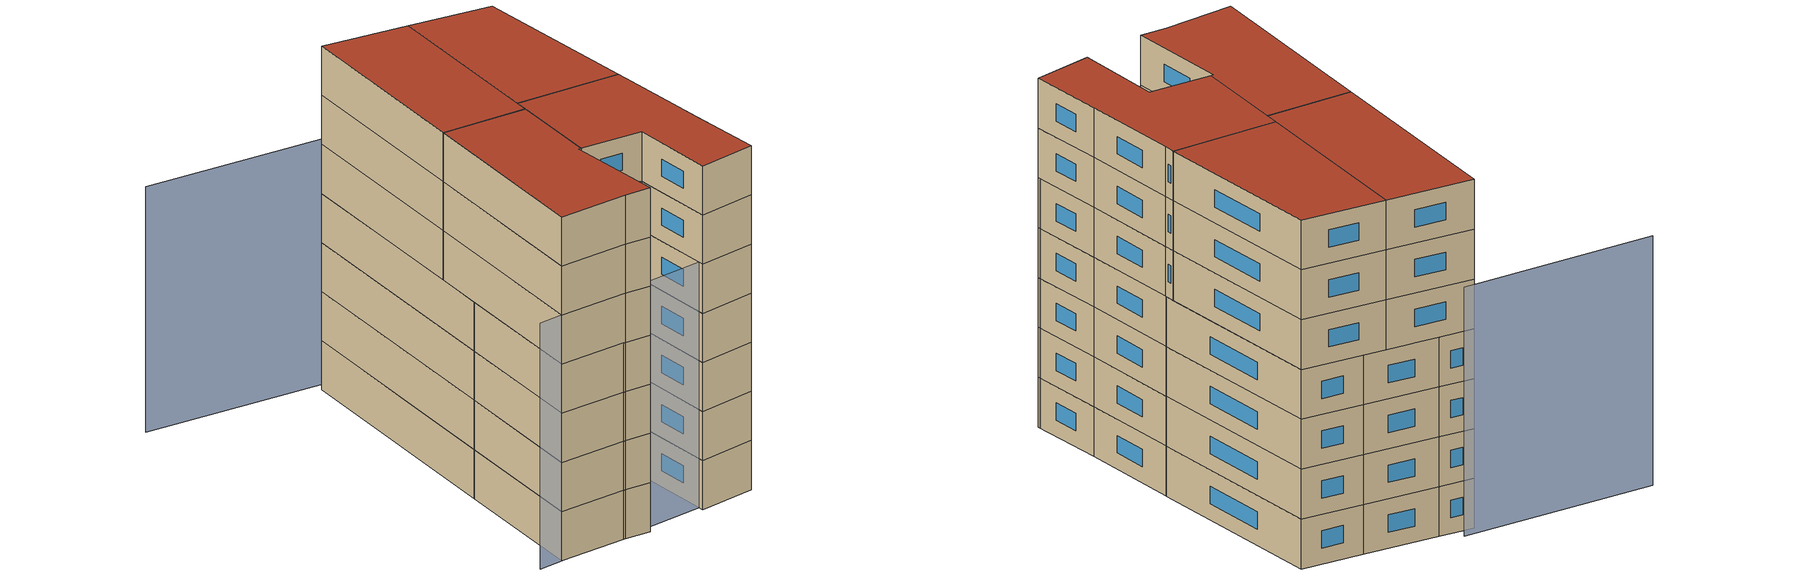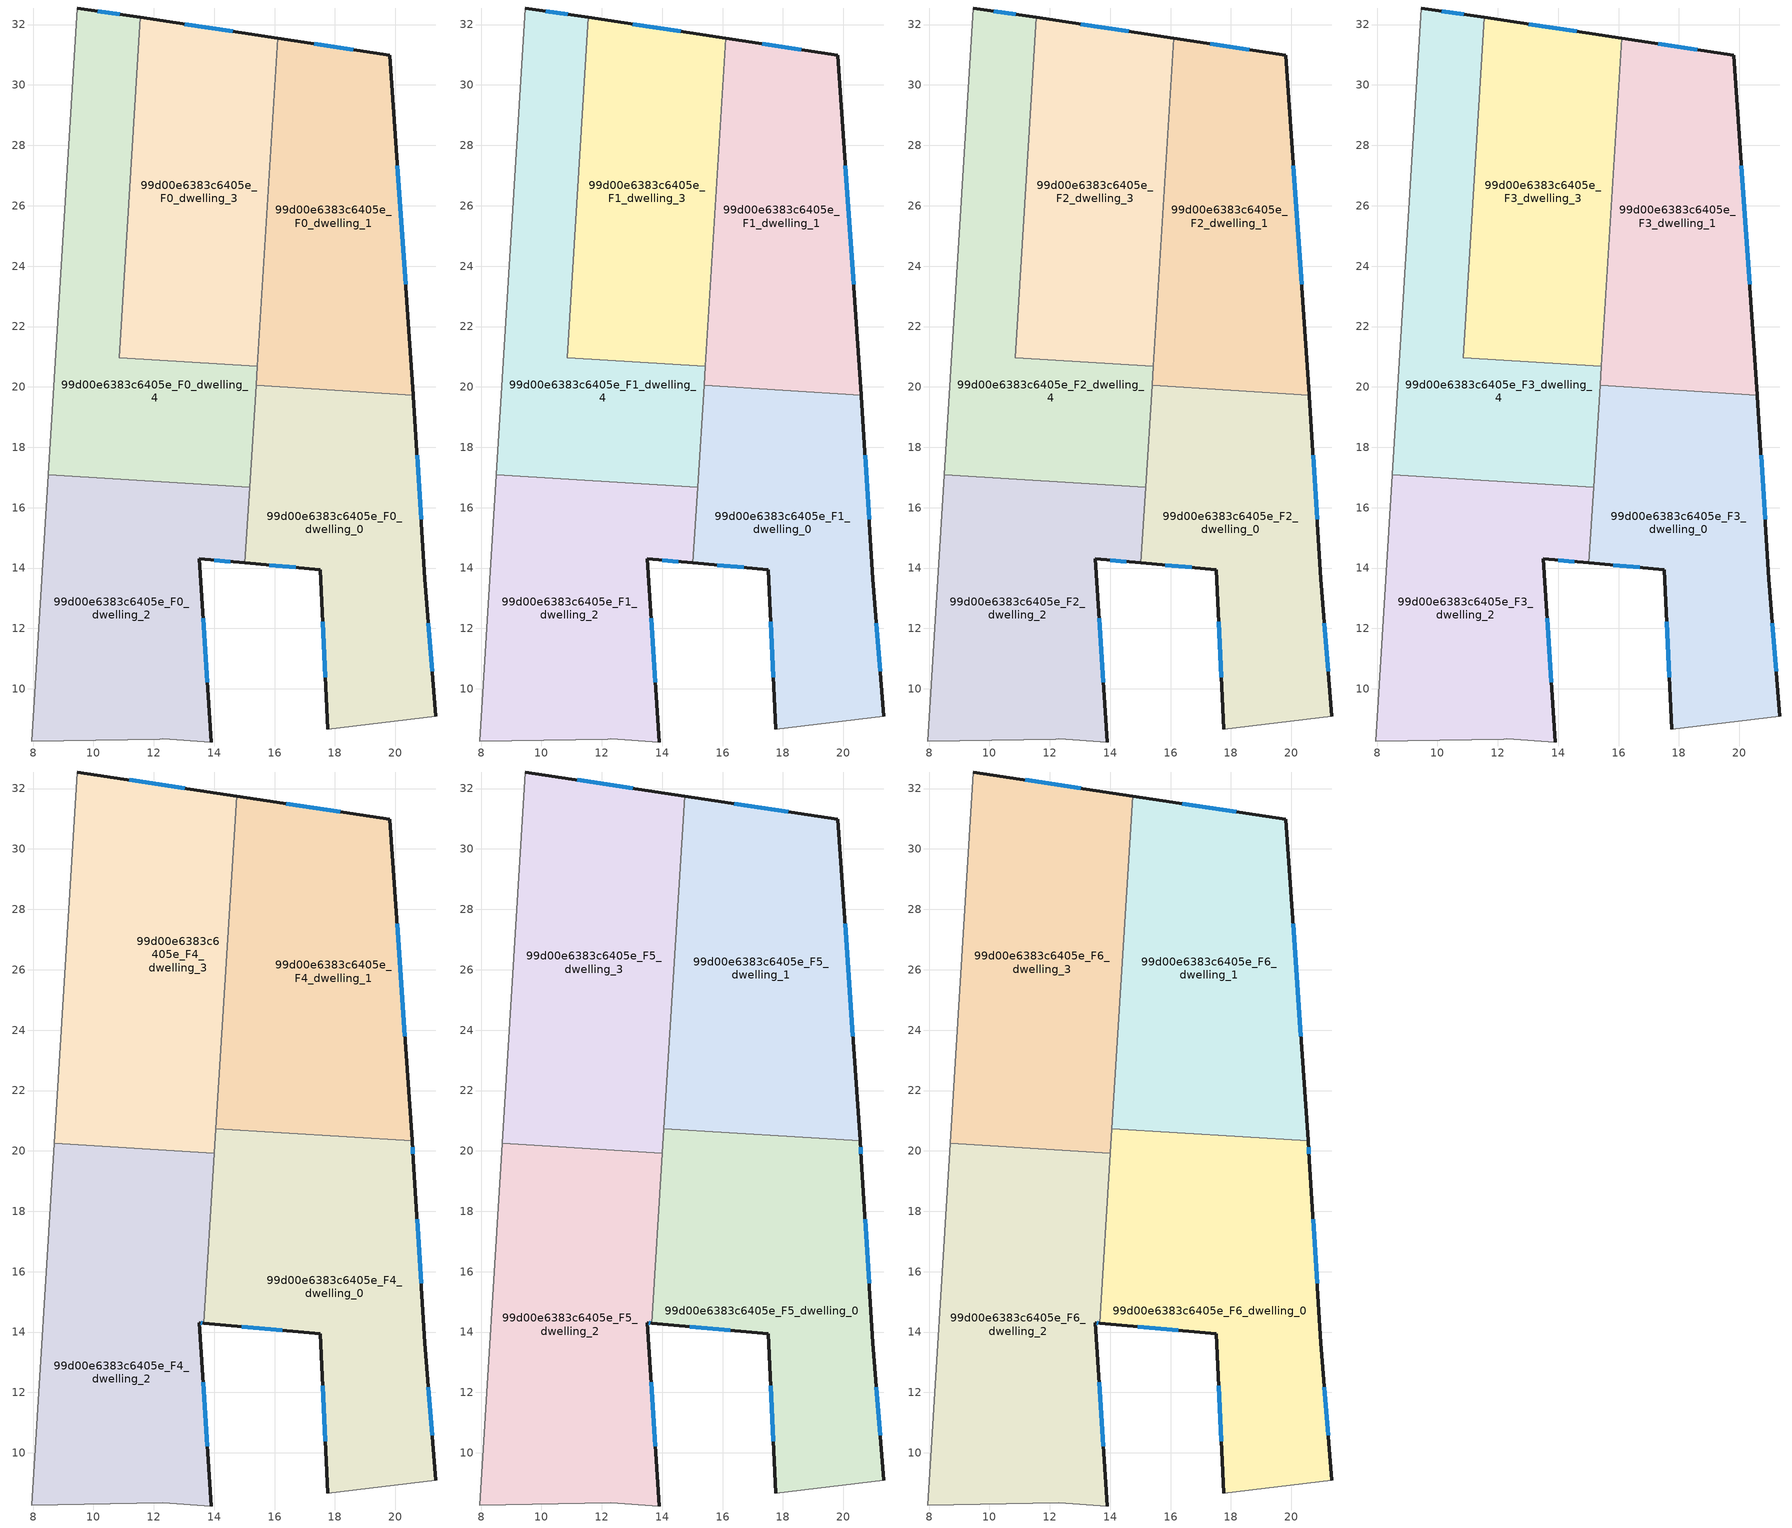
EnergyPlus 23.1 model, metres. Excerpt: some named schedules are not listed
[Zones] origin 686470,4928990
99d00e6383c6405e_F0_dwelling_0
 floor ground (EU_floor_Construction): 20.59,19.73 20.6,19.7 20.98,13.65 21.34,9.1 17.77,8.66 17.51,13.95 15.02,14.17 15.39,20.06 z0
 wall outside (EU_wall_Construction): 21.34,9.1 20.98,13.65 20.6,19.7 20.59,19.73 / 15.02,14.17 17.51,13.95 17.77,8.66 z0:3
 wall adiabatic (EU_wall_Construction): 17.77,8.66 21.34,9.1 z0:3
 wall to 99d00e6383c6405e_F0_dwelling_1 (EU_wall_Construction): 20.59,19.73 15.39,20.06 z0:3
 wall to 99d00e6383c6405e_F0_dwelling_4 (EU_wall_Construction): 15.39,20.06 15.17,16.68 z0:3
 wall to 99d00e6383c6405e_F0_dwelling_2 (EU_wall_Construction): 15.17,16.68 15.02,14.17 z0:3
 window (EU_Window_Construction): 20.85,15.62 20.72,17.73 / 21.22,10.58 21.09,12.17 / 17.59,12.23 17.68,10.38 / 15.83,14.1 16.7,14.02 z0.98:2.02
99d00e6383c6405e_F0_dwelling_1
 floor ground (EU_floor_Construction): 19.82,30.99 20.59,19.73 15.39,20.06 16.1,31.55 z0
 wall outside (EU_wall_Construction): 20.59,19.73 19.82,30.99 16.1,31.55 z0:3
 wall to 99d00e6383c6405e_F0_dwelling_3 (EU_wall_Construction): 16.1,31.55 15.42,20.69 z0:3
 wall to 99d00e6383c6405e_F0_dwelling_4 (EU_wall_Construction): 15.42,20.69 15.38,20.06 z0:3
 window (EU_Window_Construction): 20.34,23.39 20.07,27.33 / 18.61,31.17 17.31,31.37 z0.98:2.02
99d00e6383c6405e_F0_dwelling_2
 floor ground (EU_floor_Construction): 15.18,16.68 15.02,14.17 13.51,14.31 13.91,8.24 12.3,8.34 12.2,8.34 7.96,8.26 8.51,17.09 z0
 wall outside (EU_wall_Construction): 13.91,8.24 13.51,14.31 15.02,14.17 z0:3
 wall adiabatic (EU_wall_Construction): 8.51,17.09 7.96,8.26 12.2,8.34 12.3,8.34 13.91,8.24 z0:3
 wall to 99d00e6383c6405e_F0_dwelling_4 (EU_wall_Construction): 15.18,16.68 8.51,17.09 z0:3
 window (EU_Window_Construction): 13.78,10.21 13.64,12.34 / 14,14.26 14.53,14.22 z0.98:2.02
99d00e6383c6405e_F0_dwelling_3
 floor ground (EU_floor_Construction): 16.1,31.55 15.42,20.69 10.85,20.97 11.55,32.24 z0
 wall outside (EU_wall_Construction): 16.1,31.55 11.55,32.24 z0:3
 wall to 99d00e6383c6405e_F0_dwelling_4 (EU_wall_Construction): 11.55,32.24 10.85,20.97 15.42,20.69 z0:3
 window (EU_Window_Construction): 14.62,31.77 13.03,32.01 z0.98:2.02
99d00e6383c6405e_F0_dwelling_4
 floor ground (EU_floor_Construction): 11.55,32.24 10.85,20.97 15.42,20.69 15.18,16.68 8.51,17.09 9.47,32.55 z0
 wall outside (EU_wall_Construction): 11.55,32.24 9.47,32.55 z0:3
 wall adiabatic (EU_wall_Construction): 9.47,32.55 8.51,17.09 z0:3
 window (EU_Window_Construction): 10.87,32.34 10.15,32.45 z0.98:2.02
99d00e6383c6405e_F1_dwelling_0
 floor to 99d00e6383c6405e_F0_dwelling_0 (EU_floor_Construction): 20.59,19.73 20.6,19.7 20.98,13.65 21.34,9.1 17.77,8.66 17.51,13.95 15.02,14.17 15.39,20.06 z3
 wall outside (EU_wall_Construction): 21.34,9.1 20.98,13.65 20.6,19.7 20.59,19.73 / 15.02,14.17 17.51,13.95 17.77,8.66 z3:6
 wall adiabatic (EU_wall_Construction): 17.77,8.66 21.34,9.1 z3:6
 wall to 99d00e6383c6405e_F1_dwelling_1 (EU_wall_Construction): 20.59,19.73 15.39,20.06 z3:6
 wall to 99d00e6383c6405e_F1_dwelling_4 (EU_wall_Construction): 15.39,20.06 15.17,16.68 z3:6
 wall to 99d00e6383c6405e_F1_dwelling_2 (EU_wall_Construction): 15.17,16.68 15.02,14.17 z3:6
 window (EU_Window_Construction): 20.85,15.62 20.72,17.73 / 21.22,10.58 21.09,12.17 / 17.59,12.23 17.68,10.38 / 15.83,14.1 16.7,14.02 z3.98:5.02
99d00e6383c6405e_F1_dwelling_1
 floor to 99d00e6383c6405e_F0_dwelling_1 (EU_floor_Construction): 19.82,30.99 20.59,19.73 15.39,20.06 16.1,31.55 z3
 wall outside (EU_wall_Construction): 20.59,19.73 19.82,30.99 16.1,31.55 z3:6
 wall to 99d00e6383c6405e_F1_dwelling_3 (EU_wall_Construction): 16.1,31.55 15.42,20.69 z3:6
 wall to 99d00e6383c6405e_F1_dwelling_4 (EU_wall_Construction): 15.42,20.69 15.38,20.06 z3:6
 window (EU_Window_Construction): 20.34,23.39 20.07,27.33 / 18.61,31.17 17.31,31.37 z3.98:5.02
99d00e6383c6405e_F1_dwelling_2
 floor to 99d00e6383c6405e_F0_dwelling_2 (EU_floor_Construction): 15.18,16.68 15.02,14.17 13.51,14.31 13.91,8.24 12.3,8.34 12.2,8.34 7.96,8.26 8.51,17.09 z3
 wall outside (EU_wall_Construction): 13.91,8.24 13.51,14.31 15.02,14.17 z3:6
 wall adiabatic (EU_wall_Construction): 8.51,17.09 7.96,8.26 12.2,8.34 12.3,8.34 13.91,8.24 z3:6
 wall to 99d00e6383c6405e_F1_dwelling_4 (EU_wall_Construction): 15.18,16.68 8.51,17.09 z3:6
 window (EU_Window_Construction): 13.78,10.21 13.64,12.34 / 14,14.26 14.53,14.22 z3.98:5.02
99d00e6383c6405e_F1_dwelling_3
 floor to 99d00e6383c6405e_F0_dwelling_3 (EU_floor_Construction): 16.1,31.55 15.42,20.69 10.85,20.97 11.55,32.24 z3
 wall outside (EU_wall_Construction): 16.1,31.55 11.55,32.24 z3:6
 wall to 99d00e6383c6405e_F1_dwelling_4 (EU_wall_Construction): 11.55,32.24 10.85,20.97 15.42,20.69 z3:6
 window (EU_Window_Construction): 14.62,31.77 13.03,32.01 z3.98:5.02
99d00e6383c6405e_F1_dwelling_4
 floor to 99d00e6383c6405e_F0_dwelling_4 (EU_floor_Construction): 11.55,32.24 10.85,20.97 15.42,20.69 15.18,16.68 8.51,17.09 9.47,32.55 z3
 wall outside (EU_wall_Construction): 11.55,32.24 9.47,32.55 z3:6
 wall adiabatic (EU_wall_Construction): 9.47,32.55 8.51,17.09 z3:6
 window (EU_Window_Construction): 10.87,32.34 10.15,32.45 z3.98:5.02
99d00e6383c6405e_F2_dwelling_0
 floor to 99d00e6383c6405e_F1_dwelling_0 (EU_floor_Construction): 20.59,19.73 20.6,19.7 20.98,13.65 21.34,9.1 17.77,8.66 17.51,13.95 15.02,14.17 15.39,20.06 z6
 wall outside (EU_wall_Construction): 21.34,9.1 20.98,13.65 20.6,19.7 20.59,19.73 / 15.02,14.17 17.51,13.95 17.77,8.66 z6:9
 wall adiabatic (EU_wall_Construction): 17.77,8.66 21.34,9.1 z6:9
 wall to 99d00e6383c6405e_F2_dwelling_1 (EU_wall_Construction): 20.59,19.73 15.39,20.06 z6:9
 wall to 99d00e6383c6405e_F2_dwelling_4 (EU_wall_Construction): 15.39,20.06 15.17,16.68 z6:9
 wall to 99d00e6383c6405e_F2_dwelling_2 (EU_wall_Construction): 15.17,16.68 15.02,14.17 z6:9
 window (EU_Window_Construction): 20.85,15.62 20.72,17.73 / 21.22,10.58 21.09,12.17 / 17.59,12.23 17.68,10.38 / 15.83,14.1 16.7,14.02 z6.98:8.02
99d00e6383c6405e_F2_dwelling_1
 floor to 99d00e6383c6405e_F1_dwelling_1 (EU_floor_Construction): 19.82,30.99 20.59,19.73 15.39,20.06 16.1,31.55 z6
 wall outside (EU_wall_Construction): 20.59,19.73 19.82,30.99 16.1,31.55 z6:9
 wall to 99d00e6383c6405e_F2_dwelling_3 (EU_wall_Construction): 16.1,31.55 15.42,20.69 z6:9
 wall to 99d00e6383c6405e_F2_dwelling_4 (EU_wall_Construction): 15.42,20.69 15.38,20.06 z6:9
 window (EU_Window_Construction): 20.34,23.39 20.07,27.33 / 18.61,31.17 17.31,31.37 z6.98:8.02
99d00e6383c6405e_F2_dwelling_2
 floor to 99d00e6383c6405e_F1_dwelling_2 (EU_floor_Construction): 15.18,16.68 15.02,14.17 13.51,14.31 13.91,8.24 12.3,8.34 12.2,8.34 7.96,8.26 8.51,17.09 z6
 wall outside (EU_wall_Construction): 13.91,8.24 13.51,14.31 15.02,14.17 z6:9
 wall adiabatic (EU_wall_Construction): 8.51,17.09 7.96,8.26 12.2,8.34 12.3,8.34 13.91,8.24 z6:9
 wall to 99d00e6383c6405e_F2_dwelling_4 (EU_wall_Construction): 15.18,16.68 8.51,17.09 z6:9
 window (EU_Window_Construction): 13.78,10.21 13.64,12.34 / 14,14.26 14.53,14.22 z6.98:8.02
99d00e6383c6405e_F2_dwelling_3
 floor to 99d00e6383c6405e_F1_dwelling_3 (EU_floor_Construction): 16.1,31.55 15.42,20.69 10.85,20.97 11.55,32.24 z6
 wall outside (EU_wall_Construction): 16.1,31.55 11.55,32.24 z6:9
 wall to 99d00e6383c6405e_F2_dwelling_4 (EU_wall_Construction): 11.55,32.24 10.85,20.97 15.42,20.69 z6:9
 window (EU_Window_Construction): 14.62,31.77 13.03,32.01 z6.98:8.02
99d00e6383c6405e_F2_dwelling_4
 floor to 99d00e6383c6405e_F1_dwelling_4 (EU_floor_Construction): 11.55,32.24 10.85,20.97 15.42,20.69 15.18,16.68 8.51,17.09 9.47,32.55 z6
 wall outside (EU_wall_Construction): 11.55,32.24 9.47,32.55 z6:9
 wall adiabatic (EU_wall_Construction): 9.47,32.55 8.51,17.09 z6:9
 window (EU_Window_Construction): 10.87,32.34 10.15,32.45 z6.98:8.02
99d00e6383c6405e_F3_dwelling_0
 floor to 99d00e6383c6405e_F2_dwelling_0 (EU_floor_Construction): 20.59,19.73 20.6,19.7 20.98,13.65 21.34,9.1 17.77,8.66 17.51,13.95 15.02,14.17 15.39,20.06 z9
 wall outside (EU_wall_Construction): 21.34,9.1 20.98,13.65 20.6,19.7 20.59,19.73 / 15.02,14.17 17.51,13.95 17.77,8.66 z9:12
 wall adiabatic (EU_wall_Construction): 17.77,8.66 21.34,9.1 z9:12
 wall to 99d00e6383c6405e_F3_dwelling_1 (EU_wall_Construction): 20.59,19.73 15.39,20.06 z9:12
 wall to 99d00e6383c6405e_F3_dwelling_4 (EU_wall_Construction): 15.39,20.06 15.17,16.68 z9:12
 wall to 99d00e6383c6405e_F3_dwelling_2 (EU_wall_Construction): 15.17,16.68 15.02,14.17 z9:12
 window (EU_Window_Construction): 20.85,15.62 20.72,17.73 / 21.22,10.58 21.09,12.17 / 17.59,12.23 17.68,10.38 / 15.83,14.1 16.7,14.02 z9.98:11.02
99d00e6383c6405e_F3_dwelling_1
 floor to 99d00e6383c6405e_F2_dwelling_1 (EU_floor_Construction): 19.82,30.99 20.59,19.73 15.39,20.06 16.1,31.55 z9
 wall outside (EU_wall_Construction): 20.59,19.73 19.82,30.99 16.1,31.55 z9:12
 wall to 99d00e6383c6405e_F3_dwelling_3 (EU_wall_Construction): 16.1,31.55 15.42,20.69 z9:12
 wall to 99d00e6383c6405e_F3_dwelling_4 (EU_wall_Construction): 15.42,20.69 15.38,20.06 z9:12
 window (EU_Window_Construction): 20.34,23.39 20.07,27.33 / 18.61,31.17 17.31,31.37 z9.98:11.02
99d00e6383c6405e_F3_dwelling_2
 floor to 99d00e6383c6405e_F2_dwelling_2 (EU_floor_Construction): 15.18,16.68 15.02,14.17 13.51,14.31 13.91,8.24 12.3,8.34 12.2,8.34 7.96,8.26 8.51,17.09 z9
 wall outside (EU_wall_Construction): 13.91,8.24 13.51,14.31 15.02,14.17 z9:12
 wall adiabatic (EU_wall_Construction): 8.51,17.09 7.96,8.26 12.2,8.34 12.3,8.34 13.91,8.24 z9:12
 wall to 99d00e6383c6405e_F3_dwelling_4 (EU_wall_Construction): 15.18,16.68 8.51,17.09 z9:12
 window (EU_Window_Construction): 13.78,10.21 13.64,12.34 / 14,14.26 14.53,14.22 z9.98:11.02
99d00e6383c6405e_F3_dwelling_3
 floor to 99d00e6383c6405e_F2_dwelling_3 (EU_floor_Construction): 16.1,31.55 15.42,20.69 10.85,20.97 11.55,32.24 z9
 wall outside (EU_wall_Construction): 16.1,31.55 11.55,32.24 z9:12
 wall to 99d00e6383c6405e_F3_dwelling_4 (EU_wall_Construction): 11.55,32.24 10.85,20.97 15.42,20.69 z9:12
 window (EU_Window_Construction): 14.62,31.77 13.03,32.01 z9.98:11.02
 ceiling adiabatic (EU_roof_Construction): 14.06,20.77 14.74,31.75 11.55,32.23 10.85,20.97 z12; 15.42,20.69 16.1,31.55 14.74,31.75 14.06,20.77 z12
99d00e6383c6405e_F3_dwelling_4
 floor to 99d00e6383c6405e_F2_dwelling_4 (EU_floor_Construction): 11.55,32.24 10.85,20.97 15.42,20.69 15.18,16.68 8.51,17.09 9.47,32.55 z9
 wall outside (EU_wall_Construction): 11.55,32.24 9.47,32.55 z9:12
 wall adiabatic (EU_wall_Construction): 9.47,32.55 8.51,17.09 z9:12
 window (EU_Window_Construction): 10.87,32.34 10.15,32.45 z9.98:11.02
99d00e6383c6405e_F4_dwelling_0
 floor to 99d00e6383c6405e_F3_dwelling_0 (EU_floor_Construction): 20.59,19.73 20.6,19.7 20.98,13.65 21.34,9.1 17.77,8.66 17.51,13.95 15.02,14.17 15.39,20.06 z12
 floor to 99d00e6383c6405e_F3_dwelling_2 (EU_floor_Construction): 15.17,16.68 15.02,14.17 13.66,14.3 13.81,16.76 z12
 floor to 99d00e6383c6405e_F3_dwelling_1 (EU_floor_Construction): 20.55,20.33 20.59,19.73 15.39,20.06 15.42,20.65 z12
 floor to 99d00e6383c6405e_F3_dwelling_4 (EU_floor_Construction): 15.42,20.65 15.17,16.68 13.81,16.76 14.06,20.73 z12
 wall outside (EU_wall_Construction): 21.34,9.1 20.98,13.65 20.6,19.7 20.55,20.33 / 13.66,14.3 17.51,13.95 17.77,8.66 z12:15
 wall adiabatic (EU_wall_Construction): 17.77,8.66 21.34,9.1 z12:15
 wall to 99d00e6383c6405e_F4_dwelling_1 (EU_wall_Construction): 20.55,20.33 14.06,20.74 z12:15
 wall to 99d00e6383c6405e_F4_dwelling_2 (EU_wall_Construction): 14.01,19.93 13.66,14.3 z12:15
 wall to 99d00e6383c6405e_F4_dwelling_3 (EU_wall_Construction): 14.06,20.73 14.01,19.93 z12:15
 window (EU_Window_Construction): 21.22,10.58 21.09,12.17 / 17.59,12.23 17.68,10.38 / 14.91,14.18 16.25,14.06 / 20.58,19.9 20.57,20.13 / 20.85,15.62 20.72,17.73 z12.98:14.02
99d00e6383c6405e_F4_dwelling_1
 floor to 99d00e6383c6405e_F3_dwelling_1 (EU_floor_Construction): 19.82,30.99 20.55,20.33 15.42,20.65 16.1,31.55 z12
 floor to 99d00e6383c6405e_F3_dwelling_4 (EU_floor_Construction): 15.42,20.69 15.42,20.65 14.06,20.73 14.06,20.77 z12
 floor adiabatic (EU_floor_Construction): 19.82,30.99 16.1,31.55 15.42,20.65 15.42,20.69 14.06,20.77 14.74,31.75 z12
 wall outside (EU_wall_Construction): 20.55,20.33 19.82,30.99 14.74,31.75 z12:15
 wall to 99d00e6383c6405e_F4_dwelling_3 (EU_wall_Construction): 14.74,31.75 14.06,20.74 z12:15
 window (EU_Window_Construction): 20.31,23.8 20.06,27.52 / 18.17,31.24 16.39,31.51 z12.98:14.02
99d00e6383c6405e_F4_dwelling_2
 floor to 99d00e6383c6405e_F3_dwelling_2 (EU_floor_Construction): 13.81,16.76 13.66,14.3 13.51,14.31 13.91,8.24 12.3,8.34 7.96,8.26 8.51,17.09 z12
 floor to 99d00e6383c6405e_F3_dwelling_4 (EU_floor_Construction): 14.01,19.93 13.81,16.76 8.51,17.09 8.7,20.26 z12
 wall outside (EU_wall_Construction): 13.91,8.24 13.51,14.31 13.66,14.3 z12:15
 wall adiabatic (EU_wall_Construction): 8.7,20.26 7.96,8.26 12.3,8.34 13.91,8.24 z12:15
 wall to 99d00e6383c6405e_F4_dwelling_3 (EU_wall_Construction): 14.01,19.93 8.7,20.26 z12:15
 window (EU_Window_Construction): 13.78,10.21 13.64,12.34 / 13.56,14.3 13.61,14.3 z12.98:14.02
99d00e6383c6405e_F4_dwelling_3
 floor to 99d00e6383c6405e_F3_dwelling_4 (EU_floor_Construction): 11.55,32.23 10.85,20.97 14.06,20.77 14.01,19.93 8.7,20.26 9.47,32.55 z12
 floor adiabatic (EU_floor_Construction): 14.74,31.75 14.06,20.77 10.85,20.97 11.55,32.23 z12
 wall outside (EU_wall_Construction): 14.74,31.75 9.47,32.55 z12:15
 wall adiabatic (EU_wall_Construction): 9.47,32.55 8.7,20.26 z12:15
 window (EU_Window_Construction): 13.03,32.01 11.18,32.29 z12.98:14.02
99d00e6383c6405e_F5_dwelling_0
 floor to 99d00e6383c6405e_F4_dwelling_0 (EU_floor_Construction): 20.55,20.33 20.6,19.7 20.98,13.65 21.34,9.1 17.77,8.66 17.51,13.95 13.66,14.3 14.06,20.74 z15
 wall outside (EU_wall_Construction): 21.34,9.1 20.98,13.65 20.6,19.7 20.55,20.33 / 13.66,14.3 17.51,13.95 17.77,8.66 z15:18
 wall adiabatic (EU_wall_Construction): 17.77,8.66 21.34,9.1 z15:18
 wall to 99d00e6383c6405e_F5_dwelling_1 (EU_wall_Construction): 20.55,20.33 14.06,20.74 z15:18
 wall to 99d00e6383c6405e_F5_dwelling_2 (EU_wall_Construction): 14.01,19.93 13.66,14.3 z15:18
 wall to 99d00e6383c6405e_F5_dwelling_3 (EU_wall_Construction): 14.06,20.73 14.01,19.93 z15:18
 window (EU_Window_Construction): 21.22,10.58 21.09,12.17 / 17.59,12.23 17.68,10.38 / 14.91,14.18 16.25,14.06 / 20.58,19.9 20.57,20.13 / 20.85,15.62 20.72,17.73 z15.98:17.02
99d00e6383c6405e_F5_dwelling_1
 floor to 99d00e6383c6405e_F4_dwelling_1 (EU_floor_Construction): 19.82,30.99 20.55,20.33 14.06,20.74 14.74,31.75 z15
 wall outside (EU_wall_Construction): 20.55,20.33 19.82,30.99 14.74,31.75 z15:18
 wall to 99d00e6383c6405e_F5_dwelling_3 (EU_wall_Construction): 14.74,31.75 14.06,20.74 z15:18
 window (EU_Window_Construction): 20.31,23.8 20.06,27.52 / 18.17,31.24 16.39,31.51 z15.98:17.02
99d00e6383c6405e_F5_dwelling_2
 floor to 99d00e6383c6405e_F4_dwelling_2 (EU_floor_Construction): 14.01,19.93 13.66,14.3 13.51,14.31 13.91,8.24 12.3,8.34 7.96,8.26 8.7,20.26 z15
 wall outside (EU_wall_Construction): 13.91,8.24 13.51,14.31 13.66,14.3 z15:18
 wall adiabatic (EU_wall_Construction): 8.7,20.26 7.96,8.26 12.3,8.34 13.91,8.24 z15:18
 wall to 99d00e6383c6405e_F5_dwelling_3 (EU_wall_Construction): 14.01,19.93 8.7,20.26 z15:18
 window (EU_Window_Construction): 13.78,10.21 13.64,12.34 / 13.56,14.3 13.61,14.3 z15.98:17.02
99d00e6383c6405e_F5_dwelling_3
 floor to 99d00e6383c6405e_F4_dwelling_3 (EU_floor_Construction): 14.74,31.75 14.01,19.93 8.7,20.26 9.47,32.55 z15
 wall outside (EU_wall_Construction): 14.74,31.75 9.47,32.55 z15:18
 wall adiabatic (EU_wall_Construction): 9.47,32.55 8.7,20.26 z15:18
 window (EU_Window_Construction): 13.03,32.01 11.18,32.29 z15.98:17.02
99d00e6383c6405e_F6_dwelling_0
 floor to 99d00e6383c6405e_F5_dwelling_0 (EU_floor_Construction): 20.55,20.33 20.6,19.7 20.98,13.65 21.34,9.1 17.77,8.66 17.51,13.95 13.66,14.3 14.06,20.74 z18
 wall outside (EU_wall_Construction): 21.34,9.1 20.98,13.65 20.6,19.7 20.55,20.33 / 13.66,14.3 17.51,13.95 17.77,8.66 z18:21
 wall adiabatic (EU_wall_Construction): 17.77,8.66 21.34,9.1 z18:21
 wall to 99d00e6383c6405e_F6_dwelling_1 (EU_wall_Construction): 20.55,20.33 14.06,20.74 z18:21
 wall to 99d00e6383c6405e_F6_dwelling_2 (EU_wall_Construction): 14.01,19.93 13.66,14.3 z18:21
 wall to 99d00e6383c6405e_F6_dwelling_3 (EU_wall_Construction): 14.06,20.73 14.01,19.93 z18:21
 window (EU_Window_Construction): 21.22,10.58 21.09,12.17 / 17.59,12.23 17.68,10.38 / 14.91,14.18 16.25,14.06 / 20.58,19.9 20.57,20.13 / 20.85,15.62 20.72,17.73 z18.98:20.02
 roof outside (EU_roof_Construction): 21.34,9.1 20.98,13.65 20.6,19.7 20.55,20.33 14.06,20.74 13.66,14.3 17.51,13.95 17.77,8.66 z21
99d00e6383c6405e_F6_dwelling_1
 floor to 99d00e6383c6405e_F5_dwelling_1 (EU_floor_Construction): 19.82,30.99 20.55,20.33 14.06,20.74 14.74,31.75 z18
 wall outside (EU_wall_Construction): 20.55,20.33 19.82,30.99 14.74,31.75 z18:21
 wall to 99d00e6383c6405e_F6_dwelling_3 (EU_wall_Construction): 14.74,31.75 14.06,20.74 z18:21
 window (EU_Window_Construction): 20.31,23.8 20.06,27.52 / 18.17,31.24 16.39,31.51 z18.98:20.02
 roof outside (EU_roof_Construction): 20.55,20.33 19.82,30.99 14.74,31.75 14.06,20.74 z21
99d00e6383c6405e_F6_dwelling_2
 floor to 99d00e6383c6405e_F5_dwelling_2 (EU_floor_Construction): 14.01,19.93 13.66,14.3 13.51,14.31 13.91,8.24 12.3,8.34 7.96,8.26 8.7,20.26 z18
 wall outside (EU_wall_Construction): 13.91,8.24 13.51,14.31 13.66,14.3 z18:21
 wall adiabatic (EU_wall_Construction): 8.7,20.26 7.96,8.26 12.3,8.34 13.91,8.24 z18:21
 wall to 99d00e6383c6405e_F6_dwelling_3 (EU_wall_Construction): 14.01,19.93 8.7,20.26 z18:21
 window (EU_Window_Construction): 13.78,10.21 13.64,12.34 / 13.56,14.3 13.61,14.3 z18.98:20.02
 roof outside (EU_roof_Construction): 13.91,8.24 13.51,14.31 13.66,14.3 14.01,19.93 8.7,20.26 7.96,8.26 12.3,8.34 z21
99d00e6383c6405e_F6_dwelling_3
 floor to 99d00e6383c6405e_F5_dwelling_3 (EU_floor_Construction): 14.74,31.75 14.01,19.93 8.7,20.26 9.47,32.55 z18
 wall outside (EU_wall_Construction): 14.74,31.75 9.47,32.55 z18:21
 wall adiabatic (EU_wall_Construction): 9.47,32.55 8.7,20.26 z18:21
 window (EU_Window_Construction): 13.03,32.01 11.18,32.29 z18.98:20.02
 roof outside (EU_roof_Construction): 14.01,19.93 14.74,31.75 9.47,32.55 8.7,20.26 z21
shading: 6.43,8.14 21.35,9.29 / -1.27,34.07 10.48,33.02 z0:15
[Building]
EU S2 Campaign: North Axis=0; Terrain=City; Solar Distribution=FullExterior
[Site:Location]
Bologna: Latitude=44.5; Longitude=11.25; Time Zone=1; Elevation=37
[SizingPeriod:WeatherFileDays]
AnnualSizingPeriod: Begin Month=1; Begin Day of Month=1; End Month=12; End Day of Month=31; Day of Week for Start Day=Monday; Use Weather File Daylight Saving Period=No; Use Weather File Rain and Snow Indicators=No
[MATERIAL]
EU_InternalMass_Material: Roughness=MediumRough; Thickness=0.1; Conductivity=1; Density=1800; Specific Heat=900; Thermal Absorptance=0.9; Solar Absorptance=0.7; Visible Absorptance=0.7
[MATERIAL:NOMASS] Roughness=MediumRough; Thermal Absorptance=0.9; Solar Absorptance=0.7; Visible Absorptance=0.7
Name | Thermal Resistance
EU_wall_NoMass | 0.905828
EU_roof_NoMass | 0.37593
EU_floor_NoMass | 0.67114
[WINDOWMATERIAL:SIMPLEGLAZINGSYSTEM]
EU_Window_SimpleGlazing: UFactor=4.52486; Solar Heat Gain Coefficient=0.85; Visible Transmittance=0.85
[CONSTRUCTION]
EU_wall_Construction: EU_wall_NoMass
EU_roof_Construction: EU_roof_NoMass
EU_floor_Construction: EU_floor_NoMass
EU_Window_Construction: EU_Window_SimpleGlazing
EU_InternalMass_Construction: EU_InternalMass_Material
[ZONE] Type=1; Multiplier=1; Ceiling Height=autocalculate; Floor Area=autocalculate; Part of Total Floor Area=Yes
Name | Volume
99d00e6383c6405e_F0_dwelling_0; 99d00e6383c6405e_F1_dwelling_0; 99d00e6383c6405e_F2_dwelling_0; 99d00e6383c6405e_F3_dwelling_0 | 152.283
99d00e6383c6405e_F4_dwelling_0; 99d00e6383c6405e_F5_dwelling_0; 99d00e6383c6405e_F6_dwelling_0 | 188.073
99d00e6383c6405e_F0_dwelling_1; 99d00e6383c6405e_F1_dwelling_1; 99d00e6383c6405e_F2_dwelling_1; 99d00e6383c6405e_F3_dwelling_1 | 152.292
99d00e6383c6405e_F4_dwelling_1; 99d00e6383c6405e_F5_dwelling_1; 99d00e6383c6405e_F6_dwelling_1 | 188.074
99d00e6383c6405e_F0_dwelling_2; 99d00e6383c6405e_F1_dwelling_2; 99d00e6383c6405e_F2_dwelling_2; 99d00e6383c6405e_F3_dwelling_2 | 152.295
99d00e6383c6405e_F4_dwelling_2; 99d00e6383c6405e_F5_dwelling_2; 99d00e6383c6405e_F6_dwelling_2 | 192.635
99d00e6383c6405e_F0_dwelling_3; 99d00e6383c6405e_F1_dwelling_3; 99d00e6383c6405e_F2_dwelling_3; 99d00e6383c6405e_F3_dwelling_3 | 152.298
99d00e6383c6405e_F4_dwelling_3; 99d00e6383c6405e_F5_dwelling_3; 99d00e6383c6405e_F6_dwelling_3 | 192.631
99d00e6383c6405e_F0_dwelling_4; 99d00e6383c6405e_F1_dwelling_4; 99d00e6383c6405e_F2_dwelling_4; 99d00e6383c6405e_F3_dwelling_4 | 152.254
[INTERNALMASS] Construction=EU_InternalMass_Construction
Name | Zone or ZoneList | Surface Area
99d00e6383c6405e_F0_dwelling_0_EU_InternalMass | 99d00e6383c6405e_F0_dwelling_0 | 50.761
99d00e6383c6405e_F0_dwelling_1_EU_InternalMass | 99d00e6383c6405e_F0_dwelling_1 | 50.7641
99d00e6383c6405e_F0_dwelling_2_EU_InternalMass | 99d00e6383c6405e_F0_dwelling_2 | 50.764
99d00e6383c6405e_F0_dwelling_3_EU_InternalMass | 99d00e6383c6405e_F0_dwelling_3 | 50.767
99d00e6383c6405e_F0_dwelling_4_EU_InternalMass | 99d00e6383c6405e_F0_dwelling_4 | 50.7516
99d00e6383c6405e_F1_dwelling_0_EU_InternalMass | 99d00e6383c6405e_F1_dwelling_0 | 50.761
99d00e6383c6405e_F1_dwelling_1_EU_InternalMass | 99d00e6383c6405e_F1_dwelling_1 | 50.7641
99d00e6383c6405e_F1_dwelling_2_EU_InternalMass | 99d00e6383c6405e_F1_dwelling_2 | 50.764
99d00e6383c6405e_F1_dwelling_3_EU_InternalMass | 99d00e6383c6405e_F1_dwelling_3 | 50.767
99d00e6383c6405e_F1_dwelling_4_EU_InternalMass | 99d00e6383c6405e_F1_dwelling_4 | 50.7516
99d00e6383c6405e_F2_dwelling_0_EU_InternalMass | 99d00e6383c6405e_F2_dwelling_0 | 50.761
99d00e6383c6405e_F2_dwelling_1_EU_InternalMass | 99d00e6383c6405e_F2_dwelling_1 | 50.7641
99d00e6383c6405e_F2_dwelling_2_EU_InternalMass | 99d00e6383c6405e_F2_dwelling_2 | 50.764
99d00e6383c6405e_F2_dwelling_3_EU_InternalMass | 99d00e6383c6405e_F2_dwelling_3 | 50.767
99d00e6383c6405e_F2_dwelling_4_EU_InternalMass | 99d00e6383c6405e_F2_dwelling_4 | 50.7516
99d00e6383c6405e_F3_dwelling_0_EU_InternalMass | 99d00e6383c6405e_F3_dwelling_0 | 50.761
99d00e6383c6405e_F3_dwelling_1_EU_InternalMass | 99d00e6383c6405e_F3_dwelling_1 | 50.7641
99d00e6383c6405e_F3_dwelling_2_EU_InternalMass | 99d00e6383c6405e_F3_dwelling_2 | 50.764
99d00e6383c6405e_F3_dwelling_3_EU_InternalMass | 99d00e6383c6405e_F3_dwelling_3 | 50.767
99d00e6383c6405e_F3_dwelling_4_EU_InternalMass | 99d00e6383c6405e_F3_dwelling_4 | 50.7516
99d00e6383c6405e_F4_dwelling_0_EU_InternalMass | 99d00e6383c6405e_F4_dwelling_0 | 62.6915
99d00e6383c6405e_F4_dwelling_1_EU_InternalMass | 99d00e6383c6405e_F4_dwelling_1 | 62.6913
99d00e6383c6405e_F4_dwelling_2_EU_InternalMass | 99d00e6383c6405e_F4_dwelling_2 | 64.212
99d00e6383c6405e_F4_dwelling_3_EU_InternalMass | 99d00e6383c6405e_F4_dwelling_3 | 64.2094
99d00e6383c6405e_F5_dwelling_0_EU_InternalMass | 99d00e6383c6405e_F5_dwelling_0 | 62.6915
99d00e6383c6405e_F5_dwelling_1_EU_InternalMass | 99d00e6383c6405e_F5_dwelling_1 | 62.6913
99d00e6383c6405e_F5_dwelling_2_EU_InternalMass | 99d00e6383c6405e_F5_dwelling_2 | 64.212
99d00e6383c6405e_F5_dwelling_3_EU_InternalMass | 99d00e6383c6405e_F5_dwelling_3 | 64.2094
99d00e6383c6405e_F6_dwelling_0_EU_InternalMass | 99d00e6383c6405e_F6_dwelling_0 | 62.6915
99d00e6383c6405e_F6_dwelling_1_EU_InternalMass | 99d00e6383c6405e_F6_dwelling_1 | 62.6913
99d00e6383c6405e_F6_dwelling_2_EU_InternalMass | 99d00e6383c6405e_F6_dwelling_2 | 64.212
99d00e6383c6405e_F6_dwelling_3_EU_InternalMass | 99d00e6383c6405e_F6_dwelling_3 | 64.2094
[OTHEREQUIPMENT] Fuel Type=Electricity; Design Level Calculation Method=Watts/Area; Power per Zone Floor Area=1; Fraction Latent=0; Fraction Radiant=0; Fraction Lost=0; Carbon Dioxide Generation Rate=0; EndUse Subcategory=EU_Step8_InternalGains
Name | Zone or ZoneList or Space or SpaceList | Schedule
EU_Step8_InternalGain_99d00e6383c6405e_F0_dwelling_0_f000 | 99d00e6383c6405e_F0_dwelling_0 | EU_Step8_GainSchedule_99d00e6383c6405e_F0_dwelling_0_f000
EU_Step8_InternalGain_99d00e6383c6405e_F0_dwelling_1_f000 | 99d00e6383c6405e_F0_dwelling_1 | EU_Step8_GainSchedule_99d00e6383c6405e_F0_dwelling_1_f000
EU_Step8_InternalGain_99d00e6383c6405e_F0_dwelling_2_f000 | 99d00e6383c6405e_F0_dwelling_2 | EU_Step8_GainSchedule_99d00e6383c6405e_F0_dwelling_2_f000
EU_Step8_InternalGain_99d00e6383c6405e_F0_dwelling_3_f000 | 99d00e6383c6405e_F0_dwelling_3 | EU_Step8_GainSchedule_99d00e6383c6405e_F0_dwelling_3_f000
EU_Step8_InternalGain_99d00e6383c6405e_F0_dwelling_4_f000 | 99d00e6383c6405e_F0_dwelling_4 | EU_Step8_GainSchedule_99d00e6383c6405e_F0_dwelling_4_f000
EU_Step8_InternalGain_99d00e6383c6405e_F1_dwelling_0_f000 | 99d00e6383c6405e_F1_dwelling_0 | EU_Step8_GainSchedule_99d00e6383c6405e_F1_dwelling_0_f000
EU_Step8_InternalGain_99d00e6383c6405e_F1_dwelling_1_f000 | 99d00e6383c6405e_F1_dwelling_1 | EU_Step8_GainSchedule_99d00e6383c6405e_F1_dwelling_1_f000
EU_Step8_InternalGain_99d00e6383c6405e_F1_dwelling_2_f000 | 99d00e6383c6405e_F1_dwelling_2 | EU_Step8_GainSchedule_99d00e6383c6405e_F1_dwelling_2_f000
EU_Step8_InternalGain_99d00e6383c6405e_F1_dwelling_3_f000 | 99d00e6383c6405e_F1_dwelling_3 | EU_Step8_GainSchedule_99d00e6383c6405e_F1_dwelling_3_f000
EU_Step8_InternalGain_99d00e6383c6405e_F1_dwelling_4_f000 | 99d00e6383c6405e_F1_dwelling_4 | EU_Step8_GainSchedule_99d00e6383c6405e_F1_dwelling_4_f000
EU_Step8_InternalGain_99d00e6383c6405e_F2_dwelling_0_f000 | 99d00e6383c6405e_F2_dwelling_0 | EU_Step8_GainSchedule_99d00e6383c6405e_F2_dwelling_0_f000
EU_Step8_InternalGain_99d00e6383c6405e_F2_dwelling_1_f000 | 99d00e6383c6405e_F2_dwelling_1 | EU_Step8_GainSchedule_99d00e6383c6405e_F2_dwelling_1_f000
EU_Step8_InternalGain_99d00e6383c6405e_F2_dwelling_2_f000 | 99d00e6383c6405e_F2_dwelling_2 | EU_Step8_GainSchedule_99d00e6383c6405e_F2_dwelling_2_f000
EU_Step8_InternalGain_99d00e6383c6405e_F2_dwelling_3_f000 | 99d00e6383c6405e_F2_dwelling_3 | EU_Step8_GainSchedule_99d00e6383c6405e_F2_dwelling_3_f000
EU_Step8_InternalGain_99d00e6383c6405e_F2_dwelling_4_f000 | 99d00e6383c6405e_F2_dwelling_4 | EU_Step8_GainSchedule_99d00e6383c6405e_F2_dwelling_4_f000
EU_Step8_InternalGain_99d00e6383c6405e_F3_dwelling_0_f000 | 99d00e6383c6405e_F3_dwelling_0 | EU_Step8_GainSchedule_99d00e6383c6405e_F3_dwelling_0_f000
EU_Step8_InternalGain_99d00e6383c6405e_F3_dwelling_1_f000 | 99d00e6383c6405e_F3_dwelling_1 | EU_Step8_GainSchedule_99d00e6383c6405e_F3_dwelling_1_f000
EU_Step8_InternalGain_99d00e6383c6405e_F3_dwelling_2_f000 | 99d00e6383c6405e_F3_dwelling_2 | EU_Step8_GainSchedule_99d00e6383c6405e_F3_dwelling_2_f000
EU_Step8_InternalGain_99d00e6383c6405e_F3_dwelling_3_f000 | 99d00e6383c6405e_F3_dwelling_3 | EU_Step8_GainSchedule_99d00e6383c6405e_F3_dwelling_3_f000
EU_Step8_InternalGain_99d00e6383c6405e_F3_dwelling_4_f000 | 99d00e6383c6405e_F3_dwelling_4 | EU_Step8_GainSchedule_99d00e6383c6405e_F3_dwelling_4_f000
EU_Step8_InternalGain_99d00e6383c6405e_F4_dwelling_0_f000 | 99d00e6383c6405e_F4_dwelling_0 | EU_Step8_GainSchedule_99d00e6383c6405e_F4_dwelling_0_f000
EU_Step8_InternalGain_99d00e6383c6405e_F4_dwelling_1_f000 | 99d00e6383c6405e_F4_dwelling_1 | EU_Step8_GainSchedule_99d00e6383c6405e_F4_dwelling_1_f000
EU_Step8_InternalGain_99d00e6383c6405e_F4_dwelling_2_f000 | 99d00e6383c6405e_F4_dwelling_2 | EU_Step8_GainSchedule_99d00e6383c6405e_F4_dwelling_2_f000
EU_Step8_InternalGain_99d00e6383c6405e_F4_dwelling_3_f000 | 99d00e6383c6405e_F4_dwelling_3 | EU_Step8_GainSchedule_99d00e6383c6405e_F4_dwelling_3_f000
EU_Step8_InternalGain_99d00e6383c6405e_F5_dwelling_0_f000 | 99d00e6383c6405e_F5_dwelling_0 | EU_Step8_GainSchedule_99d00e6383c6405e_F5_dwelling_0_f000
EU_Step8_InternalGain_99d00e6383c6405e_F5_dwelling_1_f000 | 99d00e6383c6405e_F5_dwelling_1 | EU_Step8_GainSchedule_99d00e6383c6405e_F5_dwelling_1_f000
EU_Step8_InternalGain_99d00e6383c6405e_F5_dwelling_2_f000 | 99d00e6383c6405e_F5_dwelling_2 | EU_Step8_GainSchedule_99d00e6383c6405e_F5_dwelling_2_f000
EU_Step8_InternalGain_99d00e6383c6405e_F5_dwelling_3_f000 | 99d00e6383c6405e_F5_dwelling_3 | EU_Step8_GainSchedule_99d00e6383c6405e_F5_dwelling_3_f000
EU_Step8_InternalGain_99d00e6383c6405e_F6_dwelling_0_f000 | 99d00e6383c6405e_F6_dwelling_0 | EU_Step8_GainSchedule_99d00e6383c6405e_F6_dwelling_0_f000
EU_Step8_InternalGain_99d00e6383c6405e_F6_dwelling_1_f000 | 99d00e6383c6405e_F6_dwelling_1 | EU_Step8_GainSchedule_99d00e6383c6405e_F6_dwelling_1_f000
EU_Step8_InternalGain_99d00e6383c6405e_F6_dwelling_2_f000 | 99d00e6383c6405e_F6_dwelling_2 | EU_Step8_GainSchedule_99d00e6383c6405e_F6_dwelling_2_f000
EU_Step8_InternalGain_99d00e6383c6405e_F6_dwelling_3_f000 | 99d00e6383c6405e_F6_dwelling_3 | EU_Step8_GainSchedule_99d00e6383c6405e_F6_dwelling_3_f000
[ZONEVENTILATION:DESIGNFLOWRATE] Schedule=EU_AlwaysOn; Design Flow Rate Calculation Method=AirChanges/Hour; Air Changes per Hour=0.73129; Ventilation Type=Natural; Fan Pressure Rise=0; Fan Total Efficiency=1; Constant Term Coefficient=1; Temperature Term Coefficient=0; Velocity Term Coefficient=0; Velocity Squared Term Coefficient=0; Minimum Indoor Temperature=-100; Maximum Indoor Temperature=100; Delta Temperature=-100; Minimum Outdoor Temperature=-100; Maximum Outdoor Temperature=100; Maximum Wind Speed=40
Name | Zone or ZoneList or Space or SpaceList
EU_ConstantAir_99d00e6383c6405e_F0_dwelling_0 | 99d00e6383c6405e_F0_dwelling_0
EU_ConstantAir_99d00e6383c6405e_F0_dwelling_1 | 99d00e6383c6405e_F0_dwelling_1
EU_ConstantAir_99d00e6383c6405e_F0_dwelling_2 | 99d00e6383c6405e_F0_dwelling_2
EU_ConstantAir_99d00e6383c6405e_F0_dwelling_3 | 99d00e6383c6405e_F0_dwelling_3
EU_ConstantAir_99d00e6383c6405e_F0_dwelling_4 | 99d00e6383c6405e_F0_dwelling_4
EU_ConstantAir_99d00e6383c6405e_F1_dwelling_0 | 99d00e6383c6405e_F1_dwelling_0
EU_ConstantAir_99d00e6383c6405e_F1_dwelling_1 | 99d00e6383c6405e_F1_dwelling_1
EU_ConstantAir_99d00e6383c6405e_F1_dwelling_2 | 99d00e6383c6405e_F1_dwelling_2
EU_ConstantAir_99d00e6383c6405e_F1_dwelling_3 | 99d00e6383c6405e_F1_dwelling_3
EU_ConstantAir_99d00e6383c6405e_F1_dwelling_4 | 99d00e6383c6405e_F1_dwelling_4
EU_ConstantAir_99d00e6383c6405e_F2_dwelling_0 | 99d00e6383c6405e_F2_dwelling_0
EU_ConstantAir_99d00e6383c6405e_F2_dwelling_1 | 99d00e6383c6405e_F2_dwelling_1
EU_ConstantAir_99d00e6383c6405e_F2_dwelling_2 | 99d00e6383c6405e_F2_dwelling_2
EU_ConstantAir_99d00e6383c6405e_F2_dwelling_3 | 99d00e6383c6405e_F2_dwelling_3
EU_ConstantAir_99d00e6383c6405e_F2_dwelling_4 | 99d00e6383c6405e_F2_dwelling_4
EU_ConstantAir_99d00e6383c6405e_F3_dwelling_0 | 99d00e6383c6405e_F3_dwelling_0
EU_ConstantAir_99d00e6383c6405e_F3_dwelling_1 | 99d00e6383c6405e_F3_dwelling_1
EU_ConstantAir_99d00e6383c6405e_F3_dwelling_2 | 99d00e6383c6405e_F3_dwelling_2
EU_ConstantAir_99d00e6383c6405e_F3_dwelling_3 | 99d00e6383c6405e_F3_dwelling_3
EU_ConstantAir_99d00e6383c6405e_F3_dwelling_4 | 99d00e6383c6405e_F3_dwelling_4
EU_ConstantAir_99d00e6383c6405e_F4_dwelling_0 | 99d00e6383c6405e_F4_dwelling_0
EU_ConstantAir_99d00e6383c6405e_F4_dwelling_1 | 99d00e6383c6405e_F4_dwelling_1
EU_ConstantAir_99d00e6383c6405e_F4_dwelling_2 | 99d00e6383c6405e_F4_dwelling_2
EU_ConstantAir_99d00e6383c6405e_F4_dwelling_3 | 99d00e6383c6405e_F4_dwelling_3
EU_ConstantAir_99d00e6383c6405e_F5_dwelling_0 | 99d00e6383c6405e_F5_dwelling_0
EU_ConstantAir_99d00e6383c6405e_F5_dwelling_1 | 99d00e6383c6405e_F5_dwelling_1
EU_ConstantAir_99d00e6383c6405e_F5_dwelling_2 | 99d00e6383c6405e_F5_dwelling_2
EU_ConstantAir_99d00e6383c6405e_F5_dwelling_3 | 99d00e6383c6405e_F5_dwelling_3
EU_ConstantAir_99d00e6383c6405e_F6_dwelling_0 | 99d00e6383c6405e_F6_dwelling_0
EU_ConstantAir_99d00e6383c6405e_F6_dwelling_1 | 99d00e6383c6405e_F6_dwelling_1
EU_ConstantAir_99d00e6383c6405e_F6_dwelling_2 | 99d00e6383c6405e_F6_dwelling_2
EU_ConstantAir_99d00e6383c6405e_F6_dwelling_3 | 99d00e6383c6405e_F6_dwelling_3
[HVACTEMPLATE:ZONE:IDEALLOADSAIRSYSTEM] System Availability Schedule=EU_AlwaysOn; Maximum Heating Supply Air Temperature=50; Minimum Cooling Supply Air Temperature=13; Maximum Heating Supply Air Humidity Ratio=0.0156; Minimum Cooling Supply Air Humidity Ratio=0.0077; Heating Limit=NoLimit; Cooling Limit=NoLimit; Heating Availability Schedule=EU_AlwaysOn; Cooling Availability Schedule=EU_CoolingOff; Dehumidification Control Type=ConstantSensibleHeatRatio; Cooling Sensible Heat Ratio=0.7; Dehumidification Setpoint=60; Humidification Control Type=None; Humidification Setpoint=30; Outdoor Air Method=None; Outdoor Air Flow Rate per Person=0.00944; Outdoor Air Flow Rate per Zone Floor Area=0; Outdoor Air Flow Rate per Zone=0; Demand Controlled Ventilation Type=None; Outdoor Air Economizer Type=NoEconomizer; Heat Recovery Type=None; Sensible Heat Recovery Effectiveness=0.7; Latent Heat Recovery Effectiveness=0.65
Name | Template Thermostat
99d00e6383c6405e_F0_dwelling_0 | EU_HeatOnly_99d00e6383c6405e_F0_dwelling_0
99d00e6383c6405e_F0_dwelling_1 | EU_HeatOnly_99d00e6383c6405e_F0_dwelling_1
99d00e6383c6405e_F0_dwelling_2 | EU_HeatOnly_99d00e6383c6405e_F0_dwelling_2
99d00e6383c6405e_F0_dwelling_3 | EU_HeatOnly_99d00e6383c6405e_F0_dwelling_3
99d00e6383c6405e_F0_dwelling_4 | EU_HeatOnly_99d00e6383c6405e_F0_dwelling_4
99d00e6383c6405e_F1_dwelling_0 | EU_HeatOnly_99d00e6383c6405e_F1_dwelling_0
99d00e6383c6405e_F1_dwelling_1 | EU_HeatOnly_99d00e6383c6405e_F1_dwelling_1
99d00e6383c6405e_F1_dwelling_2 | EU_HeatOnly_99d00e6383c6405e_F1_dwelling_2
99d00e6383c6405e_F1_dwelling_3 | EU_HeatOnly_99d00e6383c6405e_F1_dwelling_3
99d00e6383c6405e_F1_dwelling_4 | EU_HeatOnly_99d00e6383c6405e_F1_dwelling_4
99d00e6383c6405e_F2_dwelling_0 | EU_HeatOnly_99d00e6383c6405e_F2_dwelling_0
99d00e6383c6405e_F2_dwelling_1 | EU_HeatOnly_99d00e6383c6405e_F2_dwelling_1
99d00e6383c6405e_F2_dwelling_2 | EU_HeatOnly_99d00e6383c6405e_F2_dwelling_2
99d00e6383c6405e_F2_dwelling_3 | EU_HeatOnly_99d00e6383c6405e_F2_dwelling_3
99d00e6383c6405e_F2_dwelling_4 | EU_HeatOnly_99d00e6383c6405e_F2_dwelling_4
99d00e6383c6405e_F3_dwelling_0 | EU_HeatOnly_99d00e6383c6405e_F3_dwelling_0
99d00e6383c6405e_F3_dwelling_1 | EU_HeatOnly_99d00e6383c6405e_F3_dwelling_1
99d00e6383c6405e_F3_dwelling_2 | EU_HeatOnly_99d00e6383c6405e_F3_dwelling_2
99d00e6383c6405e_F3_dwelling_3 | EU_HeatOnly_99d00e6383c6405e_F3_dwelling_3
99d00e6383c6405e_F3_dwelling_4 | EU_HeatOnly_99d00e6383c6405e_F3_dwelling_4
99d00e6383c6405e_F4_dwelling_0 | EU_HeatOnly_99d00e6383c6405e_F4_dwelling_0
99d00e6383c6405e_F4_dwelling_1 | EU_HeatOnly_99d00e6383c6405e_F4_dwelling_1
99d00e6383c6405e_F4_dwelling_2 | EU_HeatOnly_99d00e6383c6405e_F4_dwelling_2
99d00e6383c6405e_F4_dwelling_3 | EU_HeatOnly_99d00e6383c6405e_F4_dwelling_3
99d00e6383c6405e_F5_dwelling_0 | EU_HeatOnly_99d00e6383c6405e_F5_dwelling_0
99d00e6383c6405e_F5_dwelling_1 | EU_HeatOnly_99d00e6383c6405e_F5_dwelling_1
99d00e6383c6405e_F5_dwelling_2 | EU_HeatOnly_99d00e6383c6405e_F5_dwelling_2
99d00e6383c6405e_F5_dwelling_3 | EU_HeatOnly_99d00e6383c6405e_F5_dwelling_3
99d00e6383c6405e_F6_dwelling_0 | EU_HeatOnly_99d00e6383c6405e_F6_dwelling_0
99d00e6383c6405e_F6_dwelling_1 | EU_HeatOnly_99d00e6383c6405e_F6_dwelling_1
99d00e6383c6405e_F6_dwelling_2 | EU_HeatOnly_99d00e6383c6405e_F6_dwelling_2
99d00e6383c6405e_F6_dwelling_3 | EU_HeatOnly_99d00e6383c6405e_F6_dwelling_3
[SIZING:ZONE] Zone Cooling Design Supply Air Temperature Input Method=SupplyAirTemperature; Zone Cooling Design Supply Air Temperature=13; Zone Heating Design Supply Air Temperature Input Method=SupplyAirTemperature; Zone Heating Design Supply Air Temperature=50; Zone Cooling Design Supply Air Humidity Ratio=0.008; Zone Heating Design Supply Air Humidity Ratio=0.008; Cooling Design Air Flow Method=DesignDay; Cooling Design Air Flow Rate=0; Cooling Minimum Air Flow per Zone Floor Area=0.000762; Cooling Minimum Air Flow=0; Cooling Minimum Air Flow Fraction=0.2; Heating Design Air Flow Method=DesignDay; Heating Design Air Flow Rate=0; Heating Maximum Air Flow per Zone Floor Area=0.002032; Heating Maximum Air Flow=0.141576; Heating Maximum Air Flow Fraction=0.3; Account for Dedicated Outdoor Air System=No; Dedicated Outdoor Air System Control Strategy=NeutralSupplyAir; Dedicated Outdoor Air Low Setpoint Temperature for Design=autosize; Dedicated Outdoor Air High Setpoint Temperature for Design=autosize; Zone Load Sizing Method=Sensible Load Only No Latent Load; Zone Latent Cooling Design Supply Air Humidity Ratio Input Method=HumidityRatioDifference; Zone Cooling Design Supply Air Humidity Ratio Difference=0.005; Zone Latent Heating Design Supply Air Humidity Ratio Input Method=HumidityRatioDifference; Zone Humidification Design Supply Air Humidity Ratio Difference=0.005
99d00e6383c6405e_F0_dwelling_0; 99d00e6383c6405e_F0_dwelling_1; 99d00e6383c6405e_F0_dwelling_2; 99d00e6383c6405e_F0_dwelling_3; 99d00e6383c6405e_F0_dwelling_4; 99d00e6383c6405e_F1_dwelling_0; 99d00e6383c6405e_F1_dwelling_1; 99d00e6383c6405e_F1_dwelling_2; 99d00e6383c6405e_F1_dwelling_3; 99d00e6383c6405e_F1_dwelling_4; 99d00e6383c6405e_F2_dwelling_0; 99d00e6383c6405e_F2_dwelling_1; 99d00e6383c6405e_F2_dwelling_2; 99d00e6383c6405e_F2_dwelling_3; 99d00e6383c6405e_F2_dwelling_4; 99d00e6383c6405e_F3_dwelling_0; 99d00e6383c6405e_F3_dwelling_1; 99d00e6383c6405e_F3_dwelling_2; 99d00e6383c6405e_F3_dwelling_3; 99d00e6383c6405e_F3_dwelling_4; 99d00e6383c6405e_F4_dwelling_0; 99d00e6383c6405e_F4_dwelling_1; 99d00e6383c6405e_F4_dwelling_2; 99d00e6383c6405e_F4_dwelling_3; 99d00e6383c6405e_F5_dwelling_0; 99d00e6383c6405e_F5_dwelling_1; 99d00e6383c6405e_F5_dwelling_2; 99d00e6383c6405e_F5_dwelling_3; 99d00e6383c6405e_F6_dwelling_0; 99d00e6383c6405e_F6_dwelling_1; 99d00e6383c6405e_F6_dwelling_2; 99d00e6383c6405e_F6_dwelling_3
[SCHEDULE:FILE] Column Number=1; Rows to Skip at Top=0; Number of Hours of Data=8760; Column Separator=Comma; Interpolate to Timestep=No; Minutes per Item=60; Adjust Schedule for Daylight Savings=Yes
Name | File
EU_Step8_GainSchedule_99d00e6383c6405e_F0_dwelling_0_f000 | ../../schedules/99d00e6383c6405e/99d00e6383c6405e_F0_dwelling_0_f000_gain.csv
EU_Step8_GainSchedule_99d00e6383c6405e_F0_dwelling_1_f000 | ../../schedules/99d00e6383c6405e/99d00e6383c6405e_F0_dwelling_1_f000_gain.csv
EU_Step8_GainSchedule_99d00e6383c6405e_F0_dwelling_2_f000 | ../../schedules/99d00e6383c6405e/99d00e6383c6405e_F0_dwelling_2_f000_gain.csv
EU_Step8_GainSchedule_99d00e6383c6405e_F0_dwelling_3_f000 | ../../schedules/99d00e6383c6405e/99d00e6383c6405e_F0_dwelling_3_f000_gain.csv
EU_Step8_GainSchedule_99d00e6383c6405e_F0_dwelling_4_f000 | ../../schedules/99d00e6383c6405e/99d00e6383c6405e_F0_dwelling_4_f000_gain.csv
EU_Step8_GainSchedule_99d00e6383c6405e_F1_dwelling_0_f000 | ../../schedules/99d00e6383c6405e/99d00e6383c6405e_F1_dwelling_0_f000_gain.csv
EU_Step8_GainSchedule_99d00e6383c6405e_F1_dwelling_1_f000 | ../../schedules/99d00e6383c6405e/99d00e6383c6405e_F1_dwelling_1_f000_gain.csv
EU_Step8_GainSchedule_99d00e6383c6405e_F1_dwelling_2_f000 | ../../schedules/99d00e6383c6405e/99d00e6383c6405e_F1_dwelling_2_f000_gain.csv
EU_Step8_GainSchedule_99d00e6383c6405e_F1_dwelling_3_f000 | ../../schedules/99d00e6383c6405e/99d00e6383c6405e_F1_dwelling_3_f000_gain.csv
EU_Step8_GainSchedule_99d00e6383c6405e_F1_dwelling_4_f000 | ../../schedules/99d00e6383c6405e/99d00e6383c6405e_F1_dwelling_4_f000_gain.csv
EU_Step8_GainSchedule_99d00e6383c6405e_F2_dwelling_0_f000 | ../../schedules/99d00e6383c6405e/99d00e6383c6405e_F2_dwelling_0_f000_gain.csv
